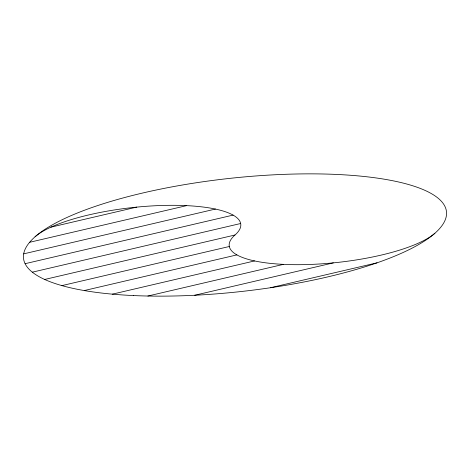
<?xml version="1.0" encoding="UTF-8"?>
<svg xmlns="http://www.w3.org/2000/svg" width="470" height="470" viewBox="0 0 470 470"><rect width="100%" height="100%" fill="white"/><g stroke="black" fill="none" stroke-linecap="round" stroke-linejoin="round"><path stroke-width="0.7" d="M50.954 227.151L136.658 207.129M29.634 242.297L186.59 205.637M23.688 253.859L215.442 209.062M25.122 263.693L233.096 215.107M32.342 272.171L240.675 223.508M44.674 279.462L234.994 235A106.379 28.429 -6.3 0 0 300.318 264.68A106.379 28.429 -6.3 0 0 434.903 233.243M61.905 285.607L229.325 246.497M84.242 290.554L236.904 254.893M112.371 294.155L254.564 260.938M147.88 296.029L283.416 264.369M194.709 295.26L333.348 262.871M270.397 287.746L376.969 262.847M35.103 236.757A106.373 28.429 -6.3 0 1 169.676 205.32A106.373 28.429 -6.3 0 1 234.994 235M133.55 295.565A212.751 56.852 -6.3 0 0 446.5 211.993A212.751 56.852 -6.3 0 0 124.95 197.441A212.751 56.852 -6.3 0 0 133.55 295.565"/></g></svg>
